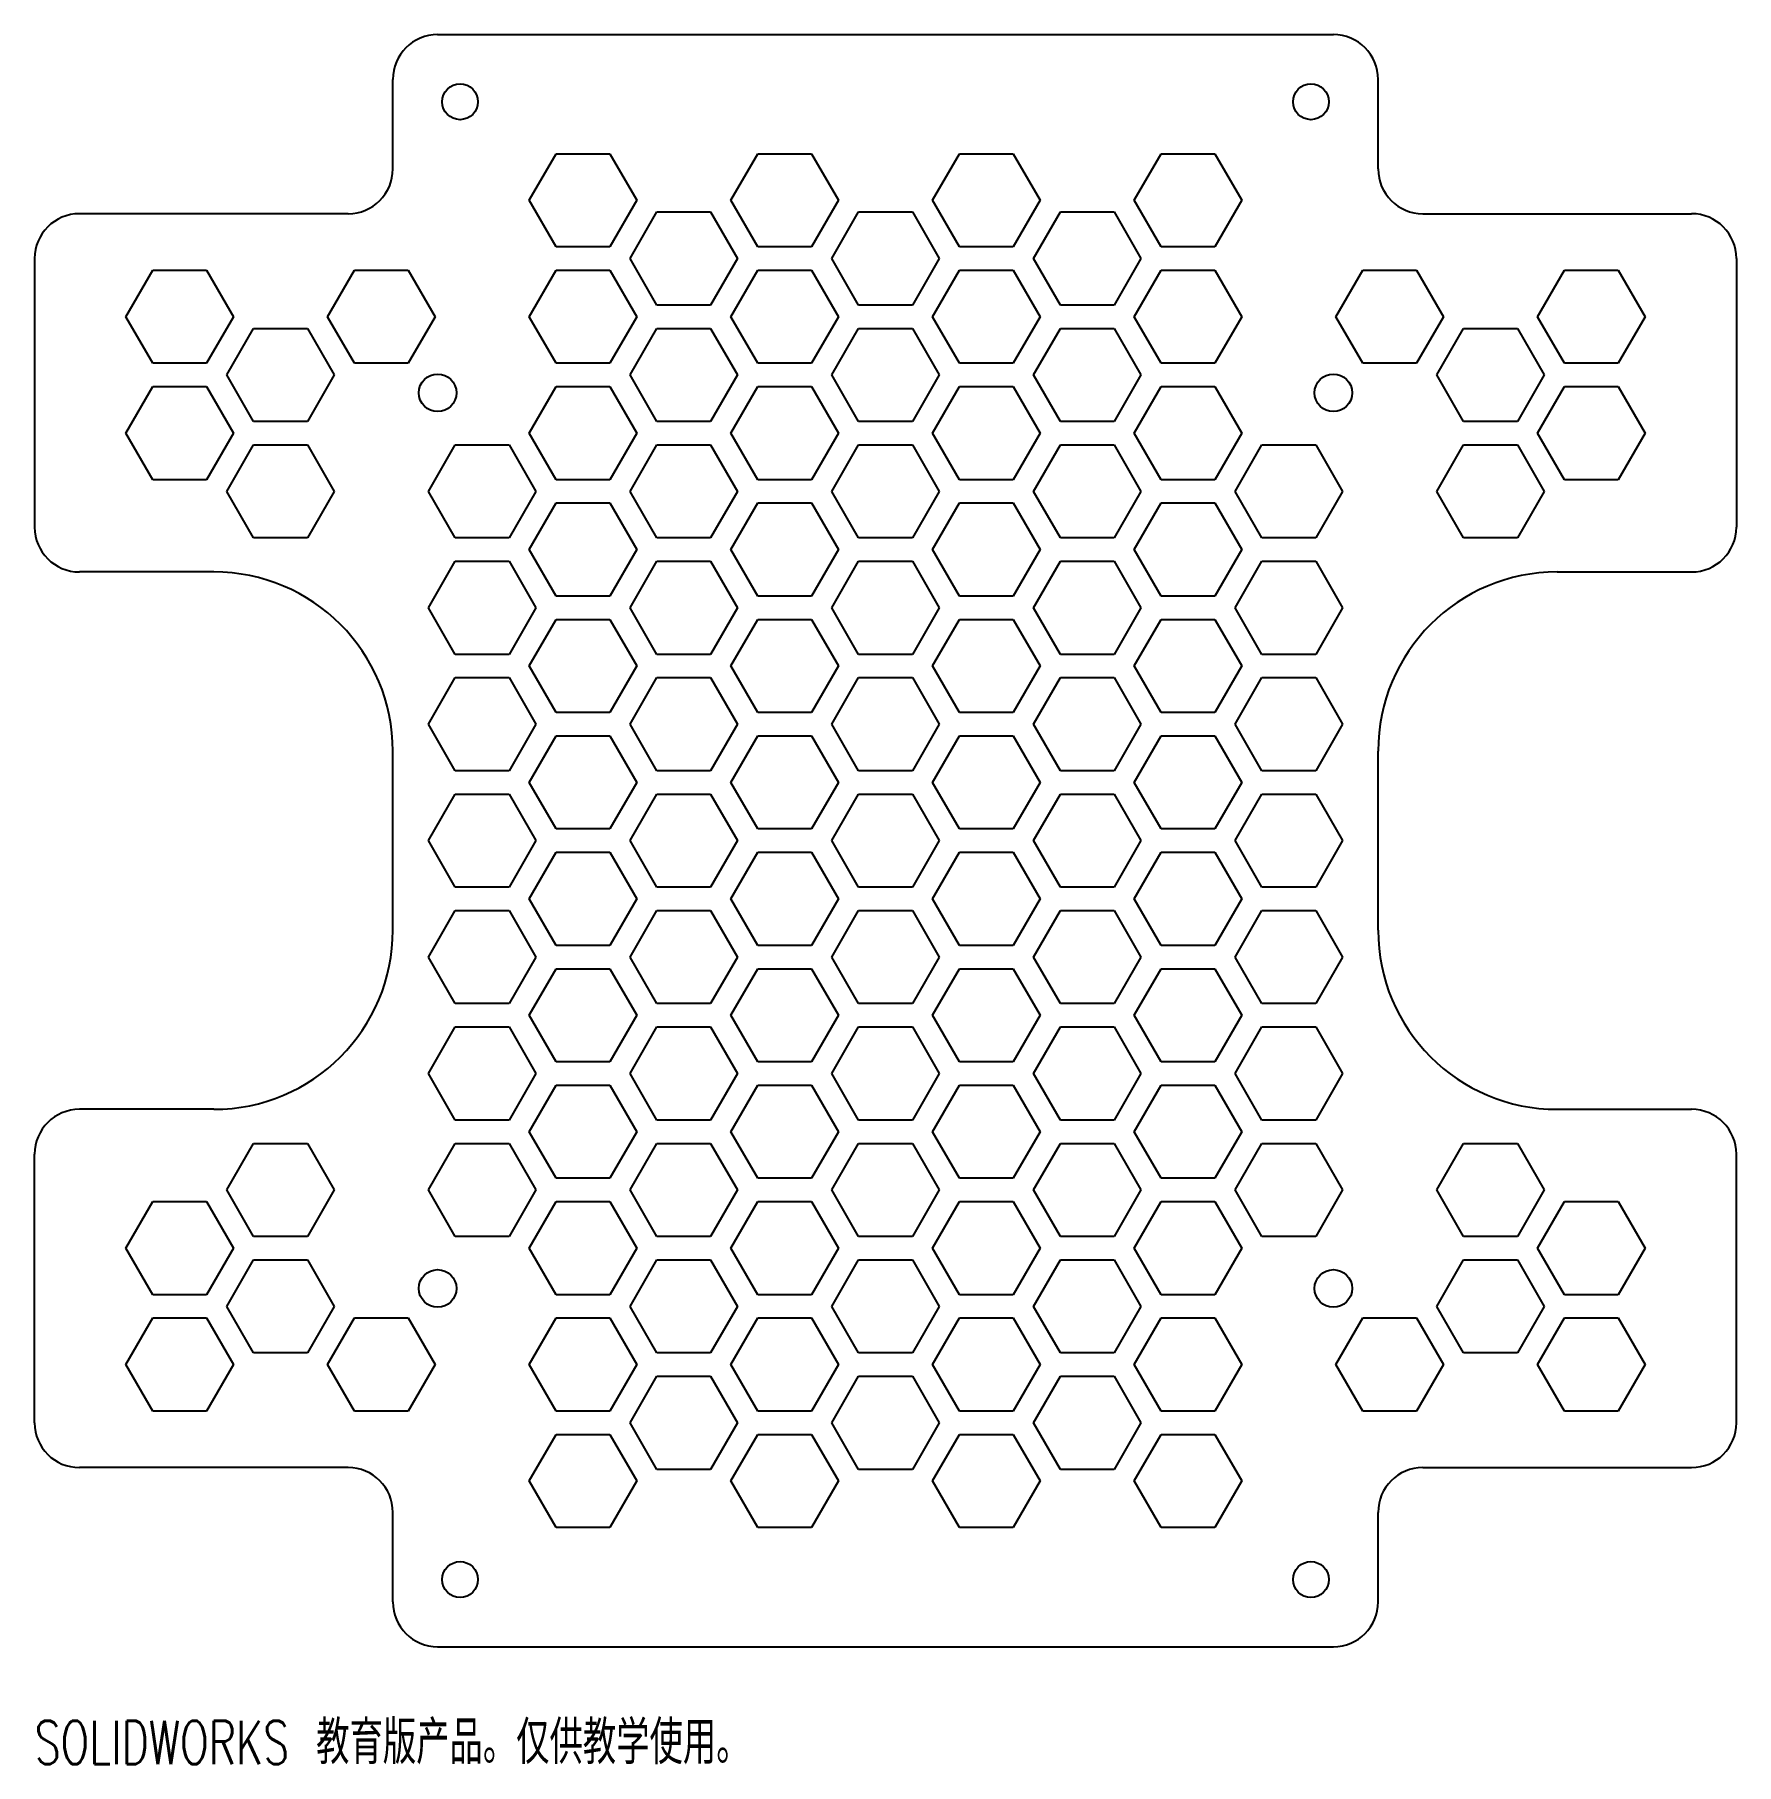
# Model space of a CAD drawing. Header units: millimetres. Extents: x -95 to 95, y -103 to 90.
import ezdxf

# ---------------------------------------------------------------- set-up
doc = ezdxf.new("R2010")
doc.units = ezdxf.units.MM
doc.styles.add('SLDTEXTSTYLE0', font='TXT', dxfattribs={"width": 0.7, "bigfont": 'bigfont'})

msp = doc.modelspace()

# ---------------------------------------------------------------- linework, layer by layer
at = {"color": 7, "linetype": 'Continuous', "lineweight": 25}
for p, q in [((-50, 90), (50, 90)), ((-55, 75), (-55, 85)), ((55, 75), (55, 85)), ((-39.77, 71.5), (-36.77, 76.7)), ((-36.77, 76.7), (-30.77, 76.7)), ((-30.77, 76.7), (-27.77, 71.5)), ((-17.26, 71.5), (-14.26, 76.7)), ((-14.26, 76.7), (-8.26, 76.7)), ((-8.26, 76.7), (-5.26, 71.5)), ((5.26, 71.5), (8.26, 76.7)), ((8.26, 76.7), (14.26, 76.7)), ((14.26, 76.7), (17.26, 71.5)), ((27.77, 71.5), (30.77, 76.7)), ((30.77, 76.7), (36.77, 76.7)), ((36.77, 76.7), (39.77, 71.5)), ((-36.77, 66.3), (-39.77, 71.5)), ((-27.77, 71.5), (-30.77, 66.3)), ((-14.26, 66.3), (-17.26, 71.5)), ((-5.26, 71.5), (-8.26, 66.3)), ((8.26, 66.3), (5.26, 71.5)), ((17.26, 71.5), (14.26, 66.3)), ((30.77, 66.3), (27.77, 71.5)), ((39.77, 71.5), (36.77, 66.3)), ((-60, 70), (-90, 70)), ((-28.52, 65), (-25.52, 70.2)), ((-25.52, 70.2), (-19.52, 70.2)), ((-19.52, 70.2), (-16.52, 65)), ((-6, 65), (-3, 70.2)), ((-3, 70.2), (3, 70.2)), ((3, 70.2), (6, 65)), ((16.52, 65), (19.52, 70.2)), ((19.52, 70.2), (25.52, 70.2)), ((25.52, 70.2), (28.52, 65)), ((60, 70), (90, 70)), ((-30.77, 66.3), (-36.77, 66.3)), ((-8.26, 66.3), (-14.26, 66.3)), ((14.26, 66.3), (8.26, 66.3)), ((36.77, 66.3), (30.77, 66.3)), ((-95, 65), (-95, 35)), ((-25.52, 59.8), (-28.52, 65)), ((-16.52, 65), (-19.52, 59.8)), ((-3, 59.8), (-6, 65)), ((6, 65), (3, 59.8)), ((19.52, 59.8), (16.52, 65)), ((28.52, 65), (25.52, 59.8)), ((95, 65), (95, 35)), ((-84.81, 58.5), (-81.81, 63.7)), ((-81.81, 63.7), (-75.81, 63.7)), ((-75.81, 63.7), (-72.81, 58.5)), ((-62.29, 58.5), (-59.29, 63.7)), ((-59.29, 63.7), (-53.29, 63.7)), ((-53.29, 63.7), (-50.29, 58.5)), ((-39.77, 58.5), (-36.77, 63.7)), ((-36.77, 63.7), (-30.77, 63.7)), ((-30.77, 63.7), (-27.77, 58.5)), ((-17.26, 58.5), (-14.26, 63.7)), ((-14.26, 63.7), (-8.26, 63.7)), ((-8.26, 63.7), (-5.26, 58.5)), ((5.26, 58.5), (8.26, 63.7)), ((8.26, 63.7), (14.26, 63.7)), ((14.26, 63.7), (17.26, 58.5)), ((27.77, 58.5), (30.77, 63.7)), ((30.77, 63.7), (36.77, 63.7)), ((36.77, 63.7), (39.77, 58.5)), ((50.29, 58.5), (53.29, 63.7)), ((53.29, 63.7), (59.29, 63.7)), ((59.29, 63.7), (62.29, 58.5)), ((72.81, 58.5), (75.81, 63.7)), ((75.81, 63.7), (81.81, 63.7)), ((81.81, 63.7), (84.81, 58.5)), ((-81.81, 53.3), (-84.81, 58.5)), ((-72.81, 58.5), (-75.81, 53.3)), ((-59.29, 53.3), (-62.29, 58.5)), ((-50.29, 58.5), (-53.29, 53.3)), ((-36.77, 53.3), (-39.77, 58.5)), ((-27.77, 58.5), (-30.77, 53.3)), ((-19.52, 59.8), (-25.52, 59.8)), ((-14.26, 53.3), (-17.26, 58.5)), ((-5.26, 58.5), (-8.26, 53.3)), ((3, 59.8), (-3, 59.8)), ((8.26, 53.3), (5.26, 58.5)), ((17.26, 58.5), (14.26, 53.3)), ((25.52, 59.8), (19.52, 59.8)), ((30.77, 53.3), (27.77, 58.5)), ((39.77, 58.5), (36.77, 53.3)), ((53.29, 53.3), (50.29, 58.5)), ((62.29, 58.5), (59.29, 53.3)), ((75.81, 53.3), (72.81, 58.5)), ((84.81, 58.5), (81.81, 53.3)), ((-73.55, 52), (-70.55, 57.2)), ((-70.55, 57.2), (-64.55, 57.2)), ((-64.55, 57.2), (-61.55, 52)), ((-28.52, 52), (-25.52, 57.2)), ((-25.52, 57.2), (-19.52, 57.2)), ((-19.52, 57.2), (-16.52, 52)), ((-6, 52), (-3, 57.2)), ((-3, 57.2), (3, 57.2)), ((3, 57.2), (6, 52)), ((16.52, 52), (19.52, 57.2)), ((19.52, 57.2), (25.52, 57.2)), ((25.52, 57.2), (28.52, 52)), ((61.55, 52), (64.55, 57.2)), ((64.55, 57.2), (70.55, 57.2)), ((70.55, 57.2), (73.55, 52)), ((-75.81, 53.3), (-81.81, 53.3)), ((-53.29, 53.3), (-59.29, 53.3)), ((-30.77, 53.3), (-36.77, 53.3)), ((-8.26, 53.3), (-14.26, 53.3)), ((14.26, 53.3), (8.26, 53.3)), ((36.77, 53.3), (30.77, 53.3)), ((59.29, 53.3), (53.29, 53.3)), ((81.81, 53.3), (75.81, 53.3)), ((-84.81, 45.5), (-81.81, 50.7)), ((-81.81, 50.7), (-75.81, 50.7)), ((-75.81, 50.7), (-72.81, 45.5)), ((-70.55, 46.8), (-73.55, 52)), ((-61.55, 52), (-64.55, 46.8)), ((-39.77, 45.5), (-36.77, 50.7)), ((-36.77, 50.7), (-30.77, 50.7)), ((-30.77, 50.7), (-27.77, 45.5)), ((-25.52, 46.8), (-28.52, 52)), ((-16.52, 52), (-19.52, 46.8)), ((-17.26, 45.5), (-14.26, 50.7)), ((-14.26, 50.7), (-8.26, 50.7)), ((-8.26, 50.7), (-5.26, 45.5)), ((-3, 46.8), (-6, 52)), ((6, 52), (3, 46.8)), ((5.26, 45.5), (8.26, 50.7)), ((8.26, 50.7), (14.26, 50.7)), ((14.26, 50.7), (17.26, 45.5)), ((19.52, 46.8), (16.52, 52)), ((28.52, 52), (25.52, 46.8)), ((27.77, 45.5), (30.77, 50.7)), ((30.77, 50.7), (36.77, 50.7)), ((36.77, 50.7), (39.77, 45.5)), ((64.55, 46.8), (61.55, 52)), ((73.55, 52), (70.55, 46.8)), ((72.81, 45.5), (75.81, 50.7)), ((75.81, 50.7), (81.81, 50.7)), ((81.81, 50.7), (84.81, 45.5)), ((-64.55, 46.8), (-70.55, 46.8)), ((-19.52, 46.8), (-25.52, 46.8)), ((3, 46.8), (-3, 46.8)), ((25.52, 46.8), (19.52, 46.8)), ((70.55, 46.8), (64.55, 46.8)), ((-81.81, 40.3), (-84.81, 45.5)), ((-72.81, 45.5), (-75.81, 40.3)), ((-36.77, 40.3), (-39.77, 45.5)), ((-27.77, 45.5), (-30.77, 40.3)), ((-14.26, 40.3), (-17.26, 45.5)), ((-5.26, 45.5), (-8.26, 40.3)), ((8.26, 40.3), (5.26, 45.5)), ((17.26, 45.5), (14.26, 40.3)), ((30.77, 40.3), (27.77, 45.5)), ((39.77, 45.5), (36.77, 40.3)), ((75.81, 40.3), (72.81, 45.5)), ((84.81, 45.5), (81.81, 40.3)), ((-73.55, 39), (-70.55, 44.2)), ((-70.55, 44.2), (-64.55, 44.2)), ((-64.55, 44.2), (-61.55, 39)), ((-51.03, 39), (-48.03, 44.2)), ((-48.03, 44.2), (-42.03, 44.2)), ((-42.03, 44.2), (-39.03, 39)), ((-28.52, 39), (-25.52, 44.2)), ((-25.52, 44.2), (-19.52, 44.2)), ((-19.52, 44.2), (-16.52, 39)), ((-6, 39), (-3, 44.2)), ((-3, 44.2), (3, 44.2)), ((3, 44.2), (6, 39)), ((16.52, 39), (19.52, 44.2)), ((19.52, 44.2), (25.52, 44.2)), ((25.52, 44.2), (28.52, 39)), ((39.03, 39), (42.03, 44.2)), ((42.03, 44.2), (48.03, 44.2)), ((48.03, 44.2), (51.03, 39)), ((61.55, 39), (64.55, 44.2)), ((64.55, 44.2), (70.55, 44.2)), ((70.55, 44.2), (73.55, 39)), ((-75.81, 40.3), (-81.81, 40.3)), ((-70.55, 33.8), (-73.55, 39)), ((-61.55, 39), (-64.55, 33.8)), ((-48.03, 33.8), (-51.03, 39)), ((-39.03, 39), (-42.03, 33.8)), ((-30.77, 40.3), (-36.77, 40.3)), ((-25.52, 33.8), (-28.52, 39)), ((-16.52, 39), (-19.52, 33.8)), ((-8.26, 40.3), (-14.26, 40.3)), ((-3, 33.8), (-6, 39)), ((6, 39), (3, 33.8)), ((14.26, 40.3), (8.26, 40.3)), ((19.52, 33.8), (16.52, 39)), ((28.52, 39), (25.52, 33.8)), ((36.77, 40.3), (30.77, 40.3)), ((42.03, 33.8), (39.03, 39)), ((51.03, 39), (48.03, 33.8)), ((64.55, 33.8), (61.55, 39)), ((73.55, 39), (70.55, 33.8)), ((81.81, 40.3), (75.81, 40.3)), ((-39.77, 32.5), (-36.77, 37.7)), ((-36.77, 37.7), (-30.77, 37.7)), ((-30.77, 37.7), (-27.77, 32.5)), ((-17.26, 32.5), (-14.26, 37.7)), ((-14.26, 37.7), (-8.26, 37.7)), ((-8.26, 37.7), (-5.26, 32.5)), ((5.26, 32.5), (8.26, 37.7)), ((8.26, 37.7), (14.26, 37.7)), ((14.26, 37.7), (17.26, 32.5)), ((27.77, 32.5), (30.77, 37.7)), ((30.77, 37.7), (36.77, 37.7)), ((36.77, 37.7), (39.77, 32.5)), ((-64.55, 33.8), (-70.55, 33.8)), ((-42.03, 33.8), (-48.03, 33.8)), ((-19.52, 33.8), (-25.52, 33.8)), ((3, 33.8), (-3, 33.8)), ((25.52, 33.8), (19.52, 33.8)), ((48.03, 33.8), (42.03, 33.8)), ((70.55, 33.8), (64.55, 33.8)), ((-51.03, 26), (-48.03, 31.2)), ((-48.03, 31.2), (-42.03, 31.2)), ((-42.03, 31.2), (-39.03, 26)), ((-36.77, 27.3), (-39.77, 32.5)), ((-27.77, 32.5), (-30.77, 27.3)), ((-28.52, 26), (-25.52, 31.2)), ((-25.52, 31.2), (-19.52, 31.2)), ((-19.52, 31.2), (-16.52, 26)), ((-14.26, 27.3), (-17.26, 32.5)), ((-5.26, 32.5), (-8.26, 27.3)), ((-6, 26), (-3, 31.2)), ((-3, 31.2), (3, 31.2)), ((3, 31.2), (6, 26)), ((8.26, 27.3), (5.26, 32.5)), ((17.26, 32.5), (14.26, 27.3)), ((16.52, 26), (19.52, 31.2)), ((19.52, 31.2), (25.52, 31.2)), ((25.52, 31.2), (28.52, 26)), ((30.77, 27.3), (27.77, 32.5)), ((39.77, 32.5), (36.77, 27.3)), ((39.03, 26), (42.03, 31.2)), ((42.03, 31.2), (48.03, 31.2)), ((48.03, 31.2), (51.03, 26)), ((-75, 30), (-90, 30)), ((75, 30), (90, 30)), ((-30.77, 27.3), (-36.77, 27.3)), ((-8.26, 27.3), (-14.26, 27.3)), ((14.26, 27.3), (8.26, 27.3)), ((36.77, 27.3), (30.77, 27.3)), ((-48.03, 20.8), (-51.03, 26)), ((-39.03, 26), (-42.03, 20.8)), ((-25.52, 20.8), (-28.52, 26)), ((-16.52, 26), (-19.52, 20.8)), ((-3, 20.8), (-6, 26)), ((6, 26), (3, 20.8)), ((19.52, 20.8), (16.52, 26)), ((28.52, 26), (25.52, 20.8)), ((42.03, 20.8), (39.03, 26)), ((51.03, 26), (48.03, 20.8)), ((-39.77, 19.5), (-36.77, 24.7)), ((-36.77, 24.7), (-30.77, 24.7)), ((-30.77, 24.7), (-27.77, 19.5)), ((-17.26, 19.5), (-14.26, 24.7)), ((-14.26, 24.7), (-8.26, 24.7)), ((-8.26, 24.7), (-5.26, 19.5)), ((5.26, 19.5), (8.26, 24.7)), ((8.26, 24.7), (14.26, 24.7)), ((14.26, 24.7), (17.26, 19.5)), ((27.77, 19.5), (30.77, 24.7)), ((30.77, 24.7), (36.77, 24.7)), ((36.77, 24.7), (39.77, 19.5)), ((-42.03, 20.8), (-48.03, 20.8)), ((-36.77, 14.3), (-39.77, 19.5)), ((-27.77, 19.5), (-30.77, 14.3)), ((-19.52, 20.8), (-25.52, 20.8)), ((-14.26, 14.3), (-17.26, 19.5)), ((-5.26, 19.5), (-8.26, 14.3)), ((3, 20.8), (-3, 20.8)), ((8.26, 14.3), (5.26, 19.5)), ((17.26, 19.5), (14.26, 14.3)), ((25.52, 20.8), (19.52, 20.8)), ((30.77, 14.3), (27.77, 19.5)), ((39.77, 19.5), (36.77, 14.3)), ((48.03, 20.8), (42.03, 20.8)), ((-51.03, 13), (-48.03, 18.2)), ((-48.03, 18.2), (-42.03, 18.2)), ((-42.03, 18.2), (-39.03, 13)), ((-28.52, 13), (-25.52, 18.2)), ((-25.52, 18.2), (-19.52, 18.2)), ((-19.52, 18.2), (-16.52, 13)), ((-6, 13), (-3, 18.2)), ((-3, 18.2), (3, 18.2)), ((3, 18.2), (6, 13)), ((16.52, 13), (19.52, 18.2)), ((19.52, 18.2), (25.52, 18.2)), ((25.52, 18.2), (28.52, 13)), ((39.03, 13), (42.03, 18.2)), ((42.03, 18.2), (48.03, 18.2)), ((48.03, 18.2), (51.03, 13)), ((-30.77, 14.3), (-36.77, 14.3)), ((-8.26, 14.3), (-14.26, 14.3)), ((14.26, 14.3), (8.26, 14.3)), ((36.77, 14.3), (30.77, 14.3)), ((-48.03, 7.8), (-51.03, 13)), ((-39.03, 13), (-42.03, 7.8)), ((-39.77, 6.5), (-36.77, 11.7)), ((-36.77, 11.7), (-30.77, 11.7)), ((-30.77, 11.7), (-27.77, 6.5)), ((-25.52, 7.8), (-28.52, 13)), ((-16.52, 13), (-19.52, 7.8)), ((-17.26, 6.5), (-14.26, 11.7)), ((-14.26, 11.7), (-8.26, 11.7)), ((-8.26, 11.7), (-5.26, 6.5)), ((-3, 7.8), (-6, 13)), ((6, 13), (3, 7.8)), ((5.26, 6.5), (8.26, 11.7)), ((8.26, 11.7), (14.26, 11.7)), ((14.26, 11.7), (17.26, 6.5)), ((19.52, 7.8), (16.52, 13)), ((28.52, 13), (25.52, 7.8)), ((27.77, 6.5), (30.77, 11.7)), ((30.77, 11.7), (36.77, 11.7)), ((36.77, 11.7), (39.77, 6.5)), ((42.03, 7.8), (39.03, 13)), ((51.03, 13), (48.03, 7.8)), ((-55, -10), (-55, 10)), ((55, -10), (55, 10)), ((-42.03, 7.8), (-48.03, 7.8)), ((-19.52, 7.8), (-25.52, 7.8)), ((3, 7.8), (-3, 7.8)), ((25.52, 7.8), (19.52, 7.8)), ((48.03, 7.8), (42.03, 7.8)), ((-36.77, 1.3), (-39.77, 6.5)), ((-27.77, 6.5), (-30.77, 1.3)), ((-14.26, 1.3), (-17.26, 6.5)), ((-5.26, 6.5), (-8.26, 1.3)), ((8.26, 1.3), (5.26, 6.5)), ((17.26, 6.5), (14.26, 1.3)), ((30.77, 1.3), (27.77, 6.5)), ((39.77, 6.5), (36.77, 1.3)), ((-51.03, 0), (-48.03, 5.2)), ((-48.03, 5.2), (-42.03, 5.2)), ((-42.03, 5.2), (-39.03, 0)), ((-28.52, 0), (-25.52, 5.2)), ((-25.52, 5.2), (-19.52, 5.2)), ((-19.52, 5.2), (-16.52, 0)), ((-6, 0), (-3, 5.2)), ((-3, 5.2), (3, 5.2)), ((3, 5.2), (6, 0)), ((16.52, 0), (19.52, 5.2)), ((19.52, 5.2), (25.52, 5.2)), ((25.52, 5.2), (28.52, 0)), ((39.03, 0), (42.03, 5.2)), ((42.03, 5.2), (48.03, 5.2)), ((48.03, 5.2), (51.03, 0)), ((-48.03, -5.2), (-51.03, 0)), ((-39.03, 0), (-42.03, -5.2)), ((-30.77, 1.3), (-36.77, 1.3)), ((-25.52, -5.2), (-28.52, 0)), ((-16.52, 0), (-19.52, -5.2)), ((-8.26, 1.3), (-14.26, 1.3)), ((-3, -5.2), (-6, 0)), ((6, 0), (3, -5.2)), ((14.26, 1.3), (8.26, 1.3)), ((19.52, -5.2), (16.52, 0)), ((28.52, 0), (25.52, -5.2)), ((36.77, 1.3), (30.77, 1.3)), ((42.03, -5.2), (39.03, 0)), ((51.03, 0), (48.03, -5.2)), ((-39.77, -6.5), (-36.77, -1.3)), ((-36.77, -1.3), (-30.77, -1.3)), ((-30.77, -1.3), (-27.77, -6.5)), ((-17.26, -6.5), (-14.26, -1.3)), ((-14.26, -1.3), (-8.26, -1.3)), ((-8.26, -1.3), (-5.26, -6.5)), ((5.26, -6.5), (8.26, -1.3)), ((8.26, -1.3), (14.26, -1.3)), ((14.26, -1.3), (17.26, -6.5)), ((27.77, -6.5), (30.77, -1.3)), ((30.77, -1.3), (36.77, -1.3)), ((36.77, -1.3), (39.77, -6.5)), ((-42.03, -5.2), (-48.03, -5.2)), ((-19.52, -5.2), (-25.52, -5.2)), ((3, -5.2), (-3, -5.2)), ((25.52, -5.2), (19.52, -5.2)), ((48.03, -5.2), (42.03, -5.2)), ((-36.77, -11.7), (-39.77, -6.5)), ((-27.77, -6.5), (-30.77, -11.7)), ((-14.26, -11.7), (-17.26, -6.5)), ((-5.26, -6.5), (-8.26, -11.7)), ((8.26, -11.7), (5.26, -6.5)), ((17.26, -6.5), (14.26, -11.7)), ((30.77, -11.7), (27.77, -6.5)), ((39.77, -6.5), (36.77, -11.7)), ((-51.03, -13), (-48.03, -7.8)), ((-48.03, -7.8), (-42.03, -7.8)), ((-42.03, -7.8), (-39.03, -13)), ((-28.52, -13), (-25.52, -7.8)), ((-25.52, -7.8), (-19.52, -7.8)), ((-19.52, -7.8), (-16.52, -13)), ((-6, -13), (-3, -7.8)), ((-3, -7.8), (3, -7.8)), ((3, -7.8), (6, -13)), ((16.52, -13), (19.52, -7.8)), ((19.52, -7.8), (25.52, -7.8)), ((25.52, -7.8), (28.52, -13)), ((39.03, -13), (42.03, -7.8)), ((42.03, -7.8), (48.03, -7.8)), ((48.03, -7.8), (51.03, -13)), ((-48.03, -18.2), (-51.03, -13)), ((-39.03, -13), (-42.03, -18.2)), ((-30.77, -11.7), (-36.77, -11.7)), ((-25.52, -18.2), (-28.52, -13)), ((-16.52, -13), (-19.52, -18.2)), ((-8.26, -11.7), (-14.26, -11.7)), ((-3, -18.2), (-6, -13)), ((6, -13), (3, -18.2)), ((14.26, -11.7), (8.26, -11.7)), ((19.52, -18.2), (16.52, -13)), ((28.52, -13), (25.52, -18.2)), ((36.77, -11.7), (30.77, -11.7)), ((42.03, -18.2), (39.03, -13)), ((51.03, -13), (48.03, -18.2)), ((-39.77, -19.5), (-36.77, -14.3)), ((-36.77, -14.3), (-30.77, -14.3)), ((-30.77, -14.3), (-27.77, -19.5)), ((-17.26, -19.5), (-14.26, -14.3)), ((-14.26, -14.3), (-8.26, -14.3)), ((-8.26, -14.3), (-5.26, -19.5)), ((5.26, -19.5), (8.26, -14.3)), ((8.26, -14.3), (14.26, -14.3)), ((14.26, -14.3), (17.26, -19.5)), ((27.77, -19.5), (30.77, -14.3)), ((30.77, -14.3), (36.77, -14.3)), ((36.77, -14.3), (39.77, -19.5)), ((-42.03, -18.2), (-48.03, -18.2)), ((-19.52, -18.2), (-25.52, -18.2)), ((3, -18.2), (-3, -18.2)), ((25.52, -18.2), (19.52, -18.2)), ((48.03, -18.2), (42.03, -18.2)), ((-51.03, -26), (-48.03, -20.8)), ((-48.03, -20.8), (-42.03, -20.8)), ((-42.03, -20.8), (-39.03, -26)), ((-36.77, -24.7), (-39.77, -19.5)), ((-27.77, -19.5), (-30.77, -24.7)), ((-28.52, -26), (-25.52, -20.8)), ((-25.52, -20.8), (-19.52, -20.8)), ((-19.52, -20.8), (-16.52, -26)), ((-14.26, -24.7), (-17.26, -19.5)), ((-5.26, -19.5), (-8.26, -24.7)), ((-6, -26), (-3, -20.8)), ((-3, -20.8), (3, -20.8)), ((3, -20.8), (6, -26)), ((8.26, -24.7), (5.26, -19.5)), ((17.26, -19.5), (14.26, -24.7)), ((16.52, -26), (19.52, -20.8)), ((19.52, -20.8), (25.52, -20.8)), ((25.52, -20.8), (28.52, -26)), ((30.77, -24.7), (27.77, -19.5)), ((39.77, -19.5), (36.77, -24.7)), ((39.03, -26), (42.03, -20.8)), ((42.03, -20.8), (48.03, -20.8)), ((48.03, -20.8), (51.03, -26)), ((-30.77, -24.7), (-36.77, -24.7)), ((-8.26, -24.7), (-14.26, -24.7)), ((14.26, -24.7), (8.26, -24.7)), ((36.77, -24.7), (30.77, -24.7)), ((-48.03, -31.2), (-51.03, -26)), ((-39.03, -26), (-42.03, -31.2)), ((-25.52, -31.2), (-28.52, -26)), ((-16.52, -26), (-19.52, -31.2)), ((-3, -31.2), (-6, -26)), ((6, -26), (3, -31.2)), ((19.52, -31.2), (16.52, -26)), ((28.52, -26), (25.52, -31.2)), ((42.03, -31.2), (39.03, -26)), ((51.03, -26), (48.03, -31.2)), ((-39.77, -32.5), (-36.77, -27.3)), ((-36.77, -27.3), (-30.77, -27.3)), ((-30.77, -27.3), (-27.77, -32.5)), ((-17.26, -32.5), (-14.26, -27.3)), ((-14.26, -27.3), (-8.26, -27.3)), ((-8.26, -27.3), (-5.26, -32.5)), ((5.26, -32.5), (8.26, -27.3)), ((8.26, -27.3), (14.26, -27.3)), ((14.26, -27.3), (17.26, -32.5)), ((27.77, -32.5), (30.77, -27.3)), ((30.77, -27.3), (36.77, -27.3)), ((36.77, -27.3), (39.77, -32.5)), ((-75, -30), (-90, -30)), ((75, -30), (90, -30)), ((-42.03, -31.2), (-48.03, -31.2)), ((-36.77, -37.7), (-39.77, -32.5)), ((-27.77, -32.5), (-30.77, -37.7)), ((-19.52, -31.2), (-25.52, -31.2)), ((-14.26, -37.7), (-17.26, -32.5)), ((-5.26, -32.5), (-8.26, -37.7)), ((3, -31.2), (-3, -31.2)), ((8.26, -37.7), (5.26, -32.5)), ((17.26, -32.5), (14.26, -37.7)), ((25.52, -31.2), (19.52, -31.2)), ((30.77, -37.7), (27.77, -32.5)), ((39.77, -32.5), (36.77, -37.7)), ((48.03, -31.2), (42.03, -31.2)), ((-73.55, -39), (-70.55, -33.8)), ((-70.55, -33.8), (-64.55, -33.8)), ((-64.55, -33.8), (-61.55, -39)), ((-51.03, -39), (-48.03, -33.8)), ((-48.03, -33.8), (-42.03, -33.8)), ((-42.03, -33.8), (-39.03, -39)), ((-28.52, -39), (-25.52, -33.8)), ((-25.52, -33.8), (-19.52, -33.8)), ((-19.52, -33.8), (-16.52, -39)), ((-6, -39), (-3, -33.8)), ((-3, -33.8), (3, -33.8)), ((3, -33.8), (6, -39)), ((16.52, -39), (19.52, -33.8)), ((19.52, -33.8), (25.52, -33.8)), ((25.52, -33.8), (28.52, -39)), ((39.03, -39), (42.03, -33.8)), ((42.03, -33.8), (48.03, -33.8)), ((48.03, -33.8), (51.03, -39)), ((61.55, -39), (64.55, -33.8)), ((64.55, -33.8), (70.55, -33.8)), ((70.55, -33.8), (73.55, -39)), ((-95, -65), (-95, -35)), ((95, -65), (95, -35)), ((-30.77, -37.7), (-36.77, -37.7)), ((-8.26, -37.7), (-14.26, -37.7)), ((14.26, -37.7), (8.26, -37.7)), ((36.77, -37.7), (30.77, -37.7)), ((-84.81, -45.5), (-81.81, -40.3)), ((-81.81, -40.3), (-75.81, -40.3)), ((-75.81, -40.3), (-72.81, -45.5)), ((-70.55, -44.2), (-73.55, -39)), ((-61.55, -39), (-64.55, -44.2)), ((-48.03, -44.2), (-51.03, -39)), ((-39.03, -39), (-42.03, -44.2)), ((-39.77, -45.5), (-36.77, -40.3)), ((-36.77, -40.3), (-30.77, -40.3)), ((-30.77, -40.3), (-27.77, -45.5)), ((-25.52, -44.2), (-28.52, -39)), ((-16.52, -39), (-19.52, -44.2)), ((-17.26, -45.5), (-14.26, -40.3)), ((-14.26, -40.3), (-8.26, -40.3)), ((-8.26, -40.3), (-5.26, -45.5)), ((-3, -44.2), (-6, -39)), ((6, -39), (3, -44.2)), ((5.26, -45.5), (8.26, -40.3)), ((8.26, -40.3), (14.26, -40.3)), ((14.26, -40.3), (17.26, -45.5)), ((19.52, -44.2), (16.52, -39)), ((28.52, -39), (25.52, -44.2)), ((27.77, -45.5), (30.77, -40.3)), ((30.77, -40.3), (36.77, -40.3)), ((36.77, -40.3), (39.77, -45.5)), ((42.03, -44.2), (39.03, -39)), ((51.03, -39), (48.03, -44.2)), ((64.55, -44.2), (61.55, -39)), ((73.55, -39), (70.55, -44.2)), ((72.81, -45.5), (75.81, -40.3)), ((75.81, -40.3), (81.81, -40.3)), ((81.81, -40.3), (84.81, -45.5)), ((-64.55, -44.2), (-70.55, -44.2)), ((-42.03, -44.2), (-48.03, -44.2)), ((-19.52, -44.2), (-25.52, -44.2)), ((3, -44.2), (-3, -44.2)), ((25.52, -44.2), (19.52, -44.2)), ((48.03, -44.2), (42.03, -44.2)), ((70.55, -44.2), (64.55, -44.2)), ((-81.81, -50.7), (-84.81, -45.5)), ((-72.81, -45.5), (-75.81, -50.7)), ((-36.77, -50.7), (-39.77, -45.5)), ((-27.77, -45.5), (-30.77, -50.7)), ((-14.26, -50.7), (-17.26, -45.5)), ((-5.26, -45.5), (-8.26, -50.7)), ((8.26, -50.7), (5.26, -45.5)), ((17.26, -45.5), (14.26, -50.7)), ((30.77, -50.7), (27.77, -45.5)), ((39.77, -45.5), (36.77, -50.7)), ((75.81, -50.7), (72.81, -45.5)), ((84.81, -45.5), (81.81, -50.7)), ((-73.55, -52), (-70.55, -46.8)), ((-70.55, -46.8), (-64.55, -46.8)), ((-64.55, -46.8), (-61.55, -52)), ((-28.52, -52), (-25.52, -46.8)), ((-25.52, -46.8), (-19.52, -46.8)), ((-19.52, -46.8), (-16.52, -52)), ((-6, -52), (-3, -46.8)), ((-3, -46.8), (3, -46.8)), ((3, -46.8), (6, -52)), ((16.52, -52), (19.52, -46.8)), ((19.52, -46.8), (25.52, -46.8)), ((25.52, -46.8), (28.52, -52)), ((61.55, -52), (64.55, -46.8)), ((64.55, -46.8), (70.55, -46.8)), ((70.55, -46.8), (73.55, -52)), ((-75.81, -50.7), (-81.81, -50.7)), ((-70.55, -57.2), (-73.55, -52)), ((-61.55, -52), (-64.55, -57.2)), ((-30.77, -50.7), (-36.77, -50.7)), ((-25.52, -57.2), (-28.52, -52)), ((-16.52, -52), (-19.52, -57.2)), ((-8.26, -50.7), (-14.26, -50.7)), ((-3, -57.2), (-6, -52)), ((6, -52), (3, -57.2)), ((14.26, -50.7), (8.26, -50.7)), ((19.52, -57.2), (16.52, -52)), ((28.52, -52), (25.52, -57.2)), ((36.77, -50.7), (30.77, -50.7)), ((64.55, -57.2), (61.55, -52)), ((73.55, -52), (70.55, -57.2)), ((81.81, -50.7), (75.81, -50.7)), ((-84.81, -58.5), (-81.81, -53.3)), ((-81.81, -53.3), (-75.81, -53.3)), ((-75.81, -53.3), (-72.81, -58.5)), ((-62.29, -58.5), (-59.29, -53.3)), ((-59.29, -53.3), (-53.29, -53.3)), ((-53.29, -53.3), (-50.29, -58.5)), ((-39.77, -58.5), (-36.77, -53.3)), ((-36.77, -53.3), (-30.77, -53.3)), ((-30.77, -53.3), (-27.77, -58.5)), ((-17.26, -58.5), (-14.26, -53.3)), ((-14.26, -53.3), (-8.26, -53.3)), ((-8.26, -53.3), (-5.26, -58.5)), ((5.26, -58.5), (8.26, -53.3)), ((8.26, -53.3), (14.26, -53.3)), ((14.26, -53.3), (17.26, -58.5)), ((27.77, -58.5), (30.77, -53.3)), ((30.77, -53.3), (36.77, -53.3)), ((36.77, -53.3), (39.77, -58.5)), ((50.29, -58.5), (53.29, -53.3)), ((53.29, -53.3), (59.29, -53.3)), ((59.29, -53.3), (62.29, -58.5)), ((72.81, -58.5), (75.81, -53.3)), ((75.81, -53.3), (81.81, -53.3)), ((81.81, -53.3), (84.81, -58.5)), ((-64.55, -57.2), (-70.55, -57.2)), ((-19.52, -57.2), (-25.52, -57.2)), ((3, -57.2), (-3, -57.2)), ((25.52, -57.2), (19.52, -57.2)), ((70.55, -57.2), (64.55, -57.2)), ((-81.81, -63.7), (-84.81, -58.5)), ((-72.81, -58.5), (-75.81, -63.7)), ((-59.29, -63.7), (-62.29, -58.5)), ((-50.29, -58.5), (-53.29, -63.7)), ((-36.77, -63.7), (-39.77, -58.5)), ((-27.77, -58.5), (-30.77, -63.7)), ((-28.52, -65), (-25.52, -59.8)), ((-25.52, -59.8), (-19.52, -59.8)), ((-19.52, -59.8), (-16.52, -65)), ((-14.26, -63.7), (-17.26, -58.5)), ((-5.26, -58.5), (-8.26, -63.7)), ((-6, -65), (-3, -59.8)), ((-3, -59.8), (3, -59.8)), ((3, -59.8), (6, -65)), ((8.26, -63.7), (5.26, -58.5)), ((17.26, -58.5), (14.26, -63.7)), ((16.52, -65), (19.52, -59.8)), ((19.52, -59.8), (25.52, -59.8)), ((25.52, -59.8), (28.52, -65)), ((30.77, -63.7), (27.77, -58.5)), ((39.77, -58.5), (36.77, -63.7)), ((53.29, -63.7), (50.29, -58.5)), ((62.29, -58.5), (59.29, -63.7)), ((75.81, -63.7), (72.81, -58.5)), ((84.81, -58.5), (81.81, -63.7)), ((-75.81, -63.7), (-81.81, -63.7)), ((-53.29, -63.7), (-59.29, -63.7)), ((-30.77, -63.7), (-36.77, -63.7)), ((-8.26, -63.7), (-14.26, -63.7)), ((14.26, -63.7), (8.26, -63.7)), ((36.77, -63.7), (30.77, -63.7)), ((59.29, -63.7), (53.29, -63.7)), ((81.81, -63.7), (75.81, -63.7)), ((-25.52, -70.2), (-28.52, -65)), ((-16.52, -65), (-19.52, -70.2)), ((-3, -70.2), (-6, -65)), ((6, -65), (3, -70.2)), ((19.52, -70.2), (16.52, -65)), ((28.52, -65), (25.52, -70.2)), ((-39.77, -71.5), (-36.77, -66.3)), ((-36.77, -66.3), (-30.77, -66.3)), ((-30.77, -66.3), (-27.77, -71.5)), ((-17.26, -71.5), (-14.26, -66.3)), ((-14.26, -66.3), (-8.26, -66.3)), ((-8.26, -66.3), (-5.26, -71.5)), ((5.26, -71.5), (8.26, -66.3)), ((8.26, -66.3), (14.26, -66.3)), ((14.26, -66.3), (17.26, -71.5)), ((27.77, -71.5), (30.77, -66.3)), ((30.77, -66.3), (36.77, -66.3)), ((36.77, -66.3), (39.77, -71.5)), ((-60, -70), (-90, -70)), ((-19.52, -70.2), (-25.52, -70.2)), ((3, -70.2), (-3, -70.2)), ((25.52, -70.2), (19.52, -70.2)), ((60, -70), (90, -70)), ((-36.77, -76.7), (-39.77, -71.5)), ((-27.77, -71.5), (-30.77, -76.7)), ((-14.26, -76.7), (-17.26, -71.5)), ((-5.26, -71.5), (-8.26, -76.7)), ((8.26, -76.7), (5.26, -71.5)), ((17.26, -71.5), (14.26, -76.7)), ((30.77, -76.7), (27.77, -71.5)), ((39.77, -71.5), (36.77, -76.7)), ((-55, -85), (-55, -75)), ((55, -85), (55, -75)), ((-30.77, -76.7), (-36.77, -76.7)), ((-8.26, -76.7), (-14.26, -76.7)), ((14.26, -76.7), (8.26, -76.7)), ((36.77, -76.7), (30.77, -76.7)), ((-50, -90), (50, -90))]:
    msp.add_line(p, q, dxfattribs=at)
for centre, radius in [((-47.5, 82.5), 2), ((47.5, 82.5), 2), ((-50, 50), 2.1), ((50, 50), 2.1), ((-50, -50), 2.1), ((50, -50), 2.1), ((-47.5, -82.5), 2), ((47.5, -82.5), 2)]:
    msp.add_circle(centre, radius, dxfattribs=at)
for centre, radius, start, end in [((-50, 85), 5, 90, 180), ((50, 85), 5, 0, 90), ((-60, 75), 5, 270, 0), ((60, 75), 5, 180, 270), ((-90, 65), 5, 90, 180), ((90, 65), 5, 0, 90), ((-90, 35), 5, 180, 270), ((90, 35), 5, 270, 0), ((-75, 10), 20, 0, 90), ((75, 10), 20, 90, 180), ((-75, -10), 20, 270, 0), ((75, -10), 20, 180, 270), ((-90, -35), 5, 90, 180), ((90, -35), 5, 0, 90), ((-90, -65), 5, 180, 270), ((90, -65), 5, 270, 0), ((-60, -75), 5, 0, 90), ((60, -75), 5, 90, 180), ((-50, -85), 5, 180, 270), ((50, -85), 5, 270, 0)]:
    msp.add_arc(centre, radius, start, end, dxfattribs=at)

# ---------------------------------------------------------------- texts
at = {"color": 7, "linetype": 'Continuous', "insert": (-95, -98.27), "char_height": 4.8336, "attachment_point": 1, "style": 'SLDTEXTSTYLE0'}
msp.add_mtext('SOLIDWORKS 教育版产品。仅供教学使用。', dxfattribs=at)

doc.saveas('drawing.dxf')
